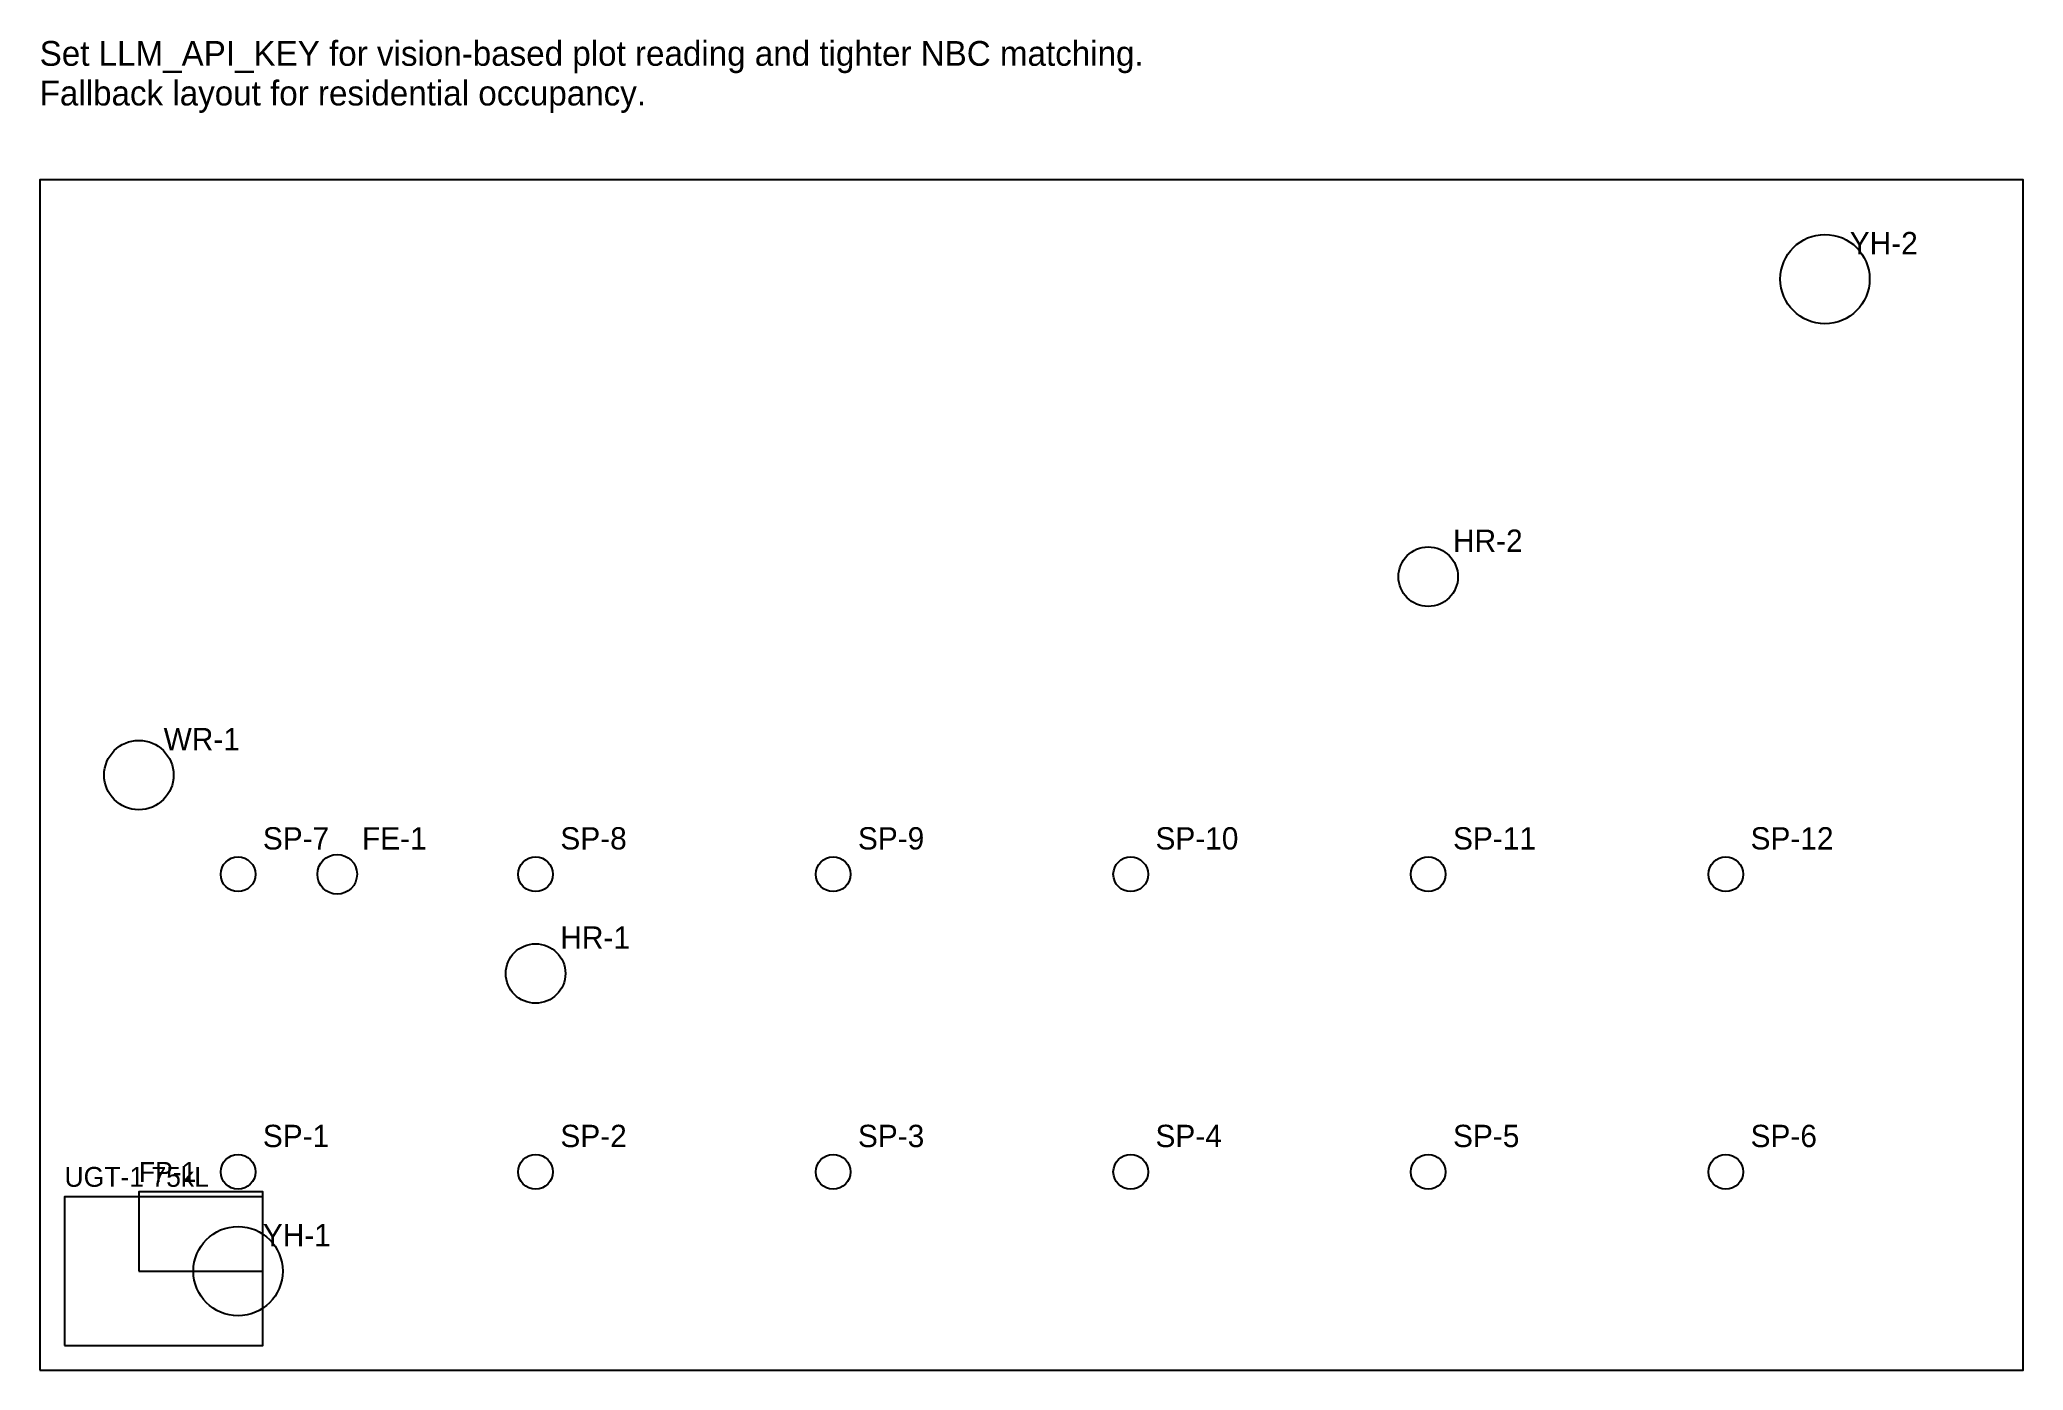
# Model space of a CAD drawing. Header units: metres. Extents: x 0 to 40, y 0 to 26.8.
import ezdxf

# ---------------------------------------------------------------- set-up
doc = ezdxf.new("R2010")
doc.units = ezdxf.units.M
for name, color, linetype in [('EXTINGUISHER', 2, 'Continuous'), ('HOSE_REEL', 4, 'Continuous'), ('HYDRANT', 1, 'Continuous'), ('NOTES', 7, 'Continuous'), ('PLOT', 3, 'Continuous'), ('PUMP', 6, 'Continuous'), ('RISER', 40, 'Continuous'), ('SPRINKLER', 5, 'Continuous'), ('TANK', 30, 'Continuous')]:
    doc.layers.add(name, color=color, linetype=linetype)

msp = doc.modelspace()

# ---------------------------------------------------------------- linework, layer by layer
at = {"layer": 'EXTINGUISHER'}
msp.add_circle((6, 10), 0.4, dxfattribs=at)
at = {"layer": 'HOSE_REEL'}
for centre in [(28, 16), (10, 8)]:
    msp.add_circle(centre, 0.6, dxfattribs=at)
at = {"layer": 'HYDRANT'}
for centre in [(36, 22), (4, 2)]:
    msp.add_circle(centre, 0.9, dxfattribs=at)
at = {"layer": 'PLOT'}
msp.add_lwpolyline([(0, 0), (40, 0), (40, 24), (0, 24), (0, 0)], dxfattribs=at)
at = {"layer": 'PUMP'}
msp.add_lwpolyline([(2, 2), (4.5, 2), (4.5, 3.6), (2, 3.6), (2, 2)], dxfattribs=at)
at = {"layer": 'RISER'}
msp.add_circle((2, 12), 0.7, dxfattribs=at)
at = {"layer": 'SPRINKLER'}
for centre in [(4, 10), (10, 10), (16, 10), (22, 10), (28, 10), (34, 10), (4, 4), (10, 4), (16, 4), (22, 4), (28, 4), (34, 4)]:
    msp.add_circle(centre, 0.35, dxfattribs=at)
at = {"layer": 'TANK'}
msp.add_lwpolyline([(0.5, 0.5), (4.5, 0.5), (4.5, 3.5), (0.5, 3.5), (0.5, 0.5)], dxfattribs=at)

# ---------------------------------------------------------------- texts
at = {"layer": 'NOTES'}
for s, height, p in [('Set LLM_API_KEY for vision-based plot reading and tighter NBC matching.', 0.5, (0, 26.3)), ('Fallback layout for residential occupancy.', 0.5, (0, 25.5)), ('YH-2', 0.45, (36.5, 22.5)), ('HR-2', 0.45, (28.5, 16.5)), ('WR-1', 0.45, (2.5, 12.5)), ('SP-7', 0.45, (4.5, 10.5)), ('FE-1', 0.45, (6.5, 10.5)), ('SP-8', 0.45, (10.5, 10.5)), ('SP-9', 0.45, (16.5, 10.5)), ('SP-10', 0.45, (22.5, 10.5)), ('SP-11', 0.45, (28.5, 10.5)), ('SP-12', 0.45, (34.5, 10.5)), ('HR-1', 0.45, (10.5, 8.5)), ('SP-1', 0.45, (4.5, 4.5)), ('SP-2', 0.45, (10.5, 4.5)), ('SP-3', 0.45, (16.5, 4.5)), ('SP-4', 0.45, (22.5, 4.5)), ('SP-5', 0.45, (28.5, 4.5)), ('SP-6', 0.45, (34.5, 4.5)), ('UGT-1 75kL', 0.4, (0.5, 3.7)), ('FP-1', 0.4, (2, 3.8)), ('YH-1', 0.45, (4.5, 2.5))]:
    msp.add_text(s, height=height, dxfattribs=at).set_placement(p)

doc.saveas('drawing.dxf')
